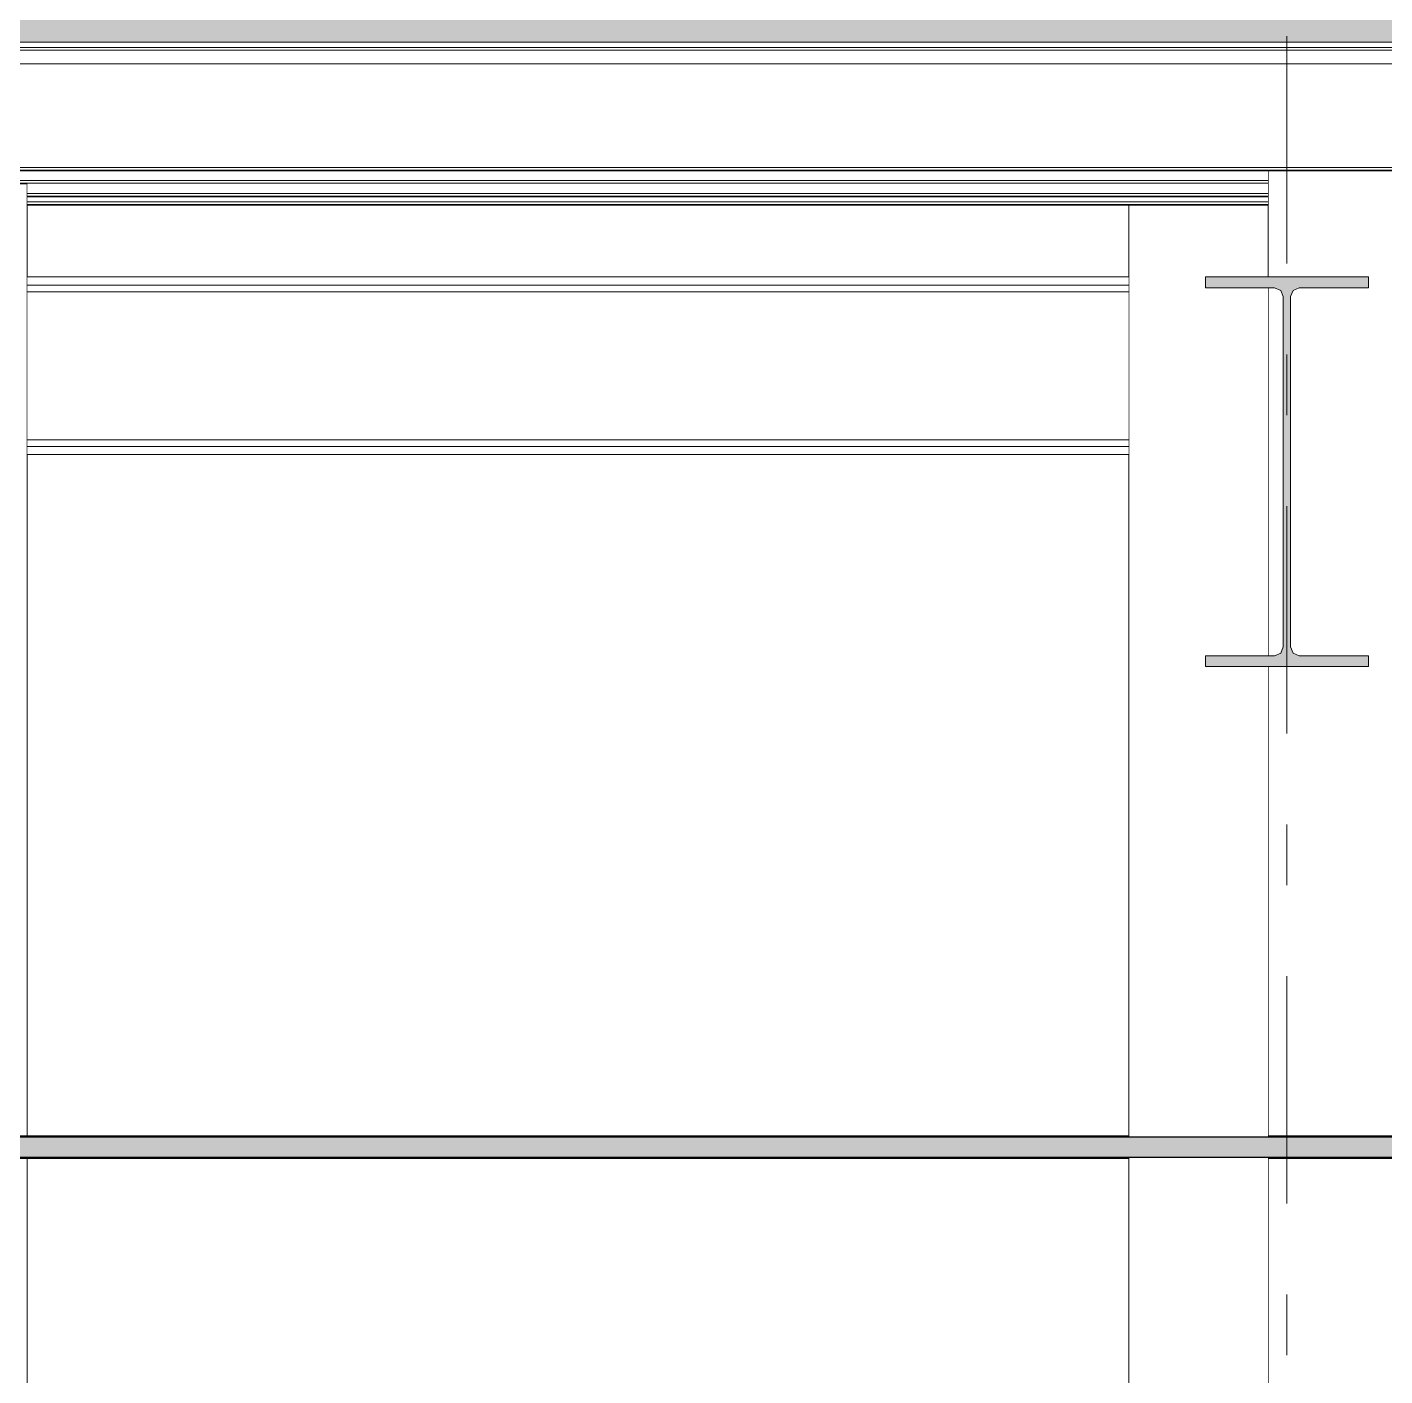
# Model space of a CAD drawing. Header units: millimetres. Extents: x -48147 to 1414029, y -496296 to 18123.
# Drawn here: x 1401267 to 1402847, y -476365 to -474796 of the extents above; entities that cross this region are included whole.
import ezdxf
from ezdxf.enums import TextEntityAlignment as Align

# ---------------------------------------------------------------- set-up
doc = ezdxf.new("R2010")
doc.units = ezdxf.units.MM
doc.header["$MEASUREMENT"] = 0
doc.linetypes.add('Double Dashed', pattern=[546.805537, 264.583325, -105.833328, 70.555556, -105.833328])
doc.linetypes.add('Wipeout_Contour', pattern=[1000, 0, -1000])
for name, color, linetype in [('New_A-15-MG_Structural_Grid_Phase_2', 7, 'Continuous'), ('New_A-20-M_Ceiling', 7, 'Continuous'), ('New_A-20-M_Roof', 7, 'Continuous'), ('New_A-25-M_Wall_Int', 7, 'Continuous'), ('S-280-M_STRUCT_FRAME.IFC Import', 7, 'Continuous')]:
    doc.layers.add(name, color=color, linetype=linetype)
for name, color, linetype, lineweight, true_color in [('New_A-15-MG_Structural_Grid_Phase_2_Pen_No__222', 7, 'Continuous', 13, 0x65af33), ('New_A-20-M_Ceiling_Pen_No__107', 7, 'Continuous', 15, 0xa6a6a6), ('New_A-20-M_Ceiling_Pen_No__29', 7, 'Continuous', 50, 0x2a2a2a), ('New_A-20-M_Roof_Pen_No__81', 7, 'Continuous', 20, 0x6a6a6a)]:
    doc.layers.add(name, color=color, linetype=linetype, lineweight=lineweight, true_color=true_color)
for name, color, linetype, lineweight in [('New_A-20-M_Roof_Pen_No__4', 7, 'Continuous', 20), ('New_A-25-M_Wall_Int_Pen_No__87', 8, 'Continuous', 20), ('S-280-M_STRUCT_FRAME.IFC Import_Pen_No__1', 7, 'Continuous', 13), ('S-280-M_STRUCT_FRAME.IFC Import_Pen_No__160', 5, 'Continuous', 200), ('S-280-M_STRUCT_FRAME.IFC Import_Pen_No__90', 8, 'Continuous', 20)]:
    doc.layers.add(name, color=color, linetype=linetype, lineweight=lineweight)
doc.styles.add('GENERATED_STYLE_2', font='')
doc.styles.get('GENERATED_STYLE_2').set_extended_font_data('Swis721 BT')

# ---------------------------------------------------------------- blocks, each defined once
blk = doc.blocks.new('Section Elem_133_2', base_point=(1372879, -490836.7))
at = {"color": 254, "linetype": 'Wipeout_Contour', "lineweight": 0, "ltscale": 5920829.145112105}
blk.add_wipeout([(1402549.1, -475003.2), (1401266.8, -475003.2), (1401266.8, -475086.7), (1402549.1, -475086.7)], dxfattribs=at).dxf.layer = 'New_A-25-M_Wall_Int'
at = {"color": 254, "linetype": 'Wipeout_Contour', "lineweight": 0, "ltscale": 5921658.085619541}
blk.add_wipeout([(1401266.8, -475293.5), (1401266.8, -476086.7), (1402549.1, -476086.7), (1402549.1, -475293.5)], dxfattribs=at).dxf.layer = 'New_A-25-M_Wall_Int'
at = {"color": 254, "linetype": 'Wipeout_Contour', "lineweight": 0, "ltscale": 8886420.057346443}
blk.add_wipeout([(1402549.1, -476111.7), (1401266.8, -476111.7), (1401266.8, -476586.7), (1402518.4, -476586.7), (1402518.4, -478686.7), (1402549.1, -478686.7)], dxfattribs=at).dxf.layer = 'New_A-25-M_Wall_Int'
blk = doc.blocks.new('Section Elem_156_2', base_point=(1372879, -490836.7))
at = {"color": 254, "linetype": 'Wipeout_Contour', "lineweight": 0, "ltscale": 37049957.27014709}
blk.add_wipeout([(1402711.3, -476086.7), (1404747.6, -476086.7), (1404747.6, -475226.4), (1404593, -475226.4), (1404568.9, -475223), (1404547.2, -475213.1), (1404529.9, -475197.6), (1404518.9, -475178.2), (1404515.1, -475156.6), (1404518.9, -475135), (1404529.9, -475115.5), (1404547.2, -475100.1), (1404568.9, -475090.2), (1404593, -475086.7), (1402828.2, -475086.7), (1402828.2, -475099.4), (1402747.7, -475099.4), (1402740.5, -475102.4), (1402737.5, -475109.6), (1402737.5, -475517.2), (1402740.5, -475524.4), (1402747.7, -475527.4), (1402828.2, -475527.4), (1402828.2, -475540.1), (1402711.3, -475540.1)], dxfattribs=at).dxf.layer = 'New_A-25-M_Wall_Int'
at = {"color": 254, "linetype": 'Wipeout_Contour', "lineweight": 0, "ltscale": 19279952.74538807}
blk.add_wipeout([(1402711.3, -476111.7), (1402711.3, -478686.7), (1402966.3, -478686.7), (1402966.3, -476586.7), (1404476.3, -476586.7), (1404476.3, -478686.7), (1404747.6, -478686.7), (1404747.6, -478611.7), (1404731.6, -478611.7), (1404731.6, -476577.7), (1404731.6, -476511.7), (1404747.6, -476511.7), (1404747.6, -476111.7)], dxfattribs=at).dxf.layer = 'New_A-25-M_Wall_Int'
at = {"layer": 'New_A-25-M_Wall_Int_Pen_No__87', "linetype": 'Continuous'}
for p, q in [((1402711.3, -476086.7), (1402711.3, -475540.1)), ((1402711.3, -478686.7), (1402711.3, -476111.7))]:
    blk.add_line(p, q, dxfattribs=at)
at = {"color": 254, "linetype": 'Wipeout_Contour', "lineweight": 0, "ltscale": 11848509.75964586}
blk.add_wipeout([(1402711.3, -475527.4), (1402718.8, -475527.4), (1402726, -475524.4), (1402729, -475517.2), (1402729, -475109.6), (1402726, -475102.4), (1402718.8, -475099.4), (1402711.3, -475099.4)], dxfattribs=at).dxf.layer = 'New_A-25-M_Wall_Int'
at = {"layer": 'New_A-25-M_Wall_Int_Pen_No__87', "linetype": 'Continuous'}
blk.add_line((1402711.3, -475527.4), (1402711.3, -475099.4), dxfattribs=at)
blk = doc.blocks.new('Section Elem_195_2', base_point=(1372879, -490836.7))
at = {"layer": 'New_A-25-M_Wall_Int_Pen_No__87', "linetype": 'Continuous'}
blk.add_line((1401266.8, -476086.7), (1401266.8, -474978.3), dxfattribs=at)
at = {"color": 254, "linetype": 'Wipeout_Contour', "lineweight": 0, "ltscale": 115446099.1114904}
blk.add_wipeout([(1401266.8, -476111.7), (1400506.9, -476111.7), (1400506.9, -476366.7), (1400856.8, -476366.7), (1400856.8, -476367.7), (1400876.8, -476367.7), (1400876.8, -476936.7), (1400886.8, -476936.7), (1400890.7, -476937.2), (1400894.3, -476938.7), (1400897.4, -476941.1), (1400899.8, -476944.2), (1400901.3, -476947.9), (1400901.8, -476951.7), (1400901.8, -477021.7), (1400901.3, -477025.6), (1400899.8, -477029.2), (1400897.4, -477032.3), (1400894.3, -477034.7), (1400890.7, -477036.2), (1400886.8, -477036.7), (1400876.8, -477036.7), (1400876.8, -477086.7), (1400506.9, -477086.7), (1400506.9, -477124.7), (1400806.7, -477124.7), (1400806.7, -477415.7), (1400686.7, -477415.7), (1400686.7, -477675), (1400728.9, -477650.4), (1400760.4, -477641.7), (1400790.8, -477641.7), (1400797.1, -477644.4), (1400799.8, -477650.7), (1400799.8, -477666.7), (1400779.8, -477666.7), (1400779.8, -477661.7), (1400763.1, -477661.7), (1400736.7, -477669), (1400686.7, -477698.1), (1400686.7, -477706.7), (1400971.8, -477706.7), (1400971.8, -477771.7), (1400984.3, -477771.7), (1400984.3, -477769.7), (1400989.3, -477769.7), (1400989.3, -477771.7), (1401016.8, -477771.7), (1401016.8, -477769.7), (1401021.8, -477769.7), (1401021.8, -477771.7), (1401076.8, -477771.7), (1401076.8, -477776.7), (1401106.8, -477776.7), (1401106.8, -477816.7), (1401036.8, -477816.7), (1401036.8, -477817.7), (1401056.8, -477817.7), (1401056.8, -477946.7), (1401036.8, -477946.7), (1401036.8, -477947.7), (1401056.8, -477947.7), (1401056.8, -478046.7), (1401066.8, -478046.7), (1401072.5, -478047.9), (1401077.4, -478051.1), (1401080.7, -478056), (1401081.8, -478061.7), (1401081.8, -478131.7), (1401080.7, -478137.5), (1401077.4, -478142.3), (1401072.5, -478145.6), (1401066.8, -478146.7), (1401056.8, -478146.7), (1401056.8, -478536.7), (1401036.8, -478536.7), (1401036.8, -478686.7), (1401266.8, -478686.7)], dxfattribs=at).dxf.layer = 'New_A-25-M_Wall_Int'
at = {"layer": 'New_A-25-M_Wall_Int_Pen_No__87', "linetype": 'Continuous'}
blk.add_line((1401266.8, -478686.7), (1401266.8, -476111.7), dxfattribs=at)
blk = doc.blocks.new('Section Elem_346_2', base_point=(1372879, -490836.7))
at = {"layer": 'New_A-20-M_Ceiling_Pen_No__107', "linetype": 'Continuous'}
blk.add_hatch(color=256, dxfattribs=at).paths.add_polyline_path([(1400506.9, -476086.7), (1400506.9, -476111.7), (1404762.6, -476111.7), (1404762.6, -476086.7)])
at = {"layer": 'New_A-20-M_Ceiling_Pen_No__29', "linetype": 'Continuous'}
for p, q in [((1404747.6, -476086.7), (1400506.9, -476086.7)), ((1404747.6, -476111.7), (1400506.9, -476111.7))]:
    blk.add_line(p, q, dxfattribs=at)
blk = doc.blocks.new('Section Elem_359_2', base_point=(1372879, -490836.7))
at = {"color": 254, "linetype": 'Wipeout_Contour', "lineweight": 0, "ltscale": 8892188.536487801}
blk.add_wipeout([(1400506.9, -474813.6), (1400506.9, -474819.9), (1405582.4, -474819.9), (1405582.4, -474850.2), (1405632.6, -474850.2), (1405632.6, -474813.6)], dxfattribs=at).dxf.layer = 'New_A-20-M_Roof'
at = {"layer": 'New_A-20-M_Roof_Pen_No__81', "linetype": 'Continuous', "lineweight": 0, "true_color": 0x353535}
blk.add_hatch(color=250, dxfattribs=at).paths.add_polyline_path([(1374607.4, -474813.6), (1405702.4, -474813.6), (1405702.4, -474778.6), (1374607.4, -474778.6)])
at = {"layer": 'New_A-20-M_Roof_Pen_No__4', "linetype": 'Continuous'}
blk.add_line((1405632.6, -474813.6), (1400506.9, -474813.6), dxfattribs=at)
blk = doc.blocks.new('Section Elem_388_2', base_point=(1372879, -490836.7))
at = {"color": 254, "linetype": 'Wipeout_Contour', "lineweight": 0, "ltscale": 17772363.13054523}
blk.add_wipeout([(1402711.3, -475003.2), (1402549.1, -475003.2), (1402549.1, -476086.7), (1402711.3, -476086.7), (1402711.3, -475540.1), (1402638.3, -475540.1), (1402638.3, -475527.4), (1402711.3, -475527.4), (1402711.3, -475099.4), (1402638.3, -475099.4), (1402638.3, -475086.7), (1402711.3, -475086.7)], dxfattribs=at).dxf.layer = 'New_A-25-M_Wall_Int'
at = {"color": 254, "linetype": 'Wipeout_Contour', "lineweight": 0, "ltscale": 5926595.006740022}
blk.add_wipeout([(1402549.1, -476111.7), (1402549.1, -478686.7), (1402711.3, -478686.7), (1402711.3, -476111.7)], dxfattribs=at).dxf.layer = 'New_A-25-M_Wall_Int'
at = {"layer": 'New_A-25-M_Wall_Int_Pen_No__87', "linetype": 'Continuous'}
for p, q in [((1402549.1, -476086.7), (1402549.1, -475003.2)), ((1402549.1, -478686.7), (1402549.1, -476111.7))]:
    blk.add_line(p, q, dxfattribs=at)
blk = doc.blocks.new('Section Elem_400_2', base_point=(1372879, -490836.7))
at = {"color": 254, "linetype": 'Wipeout_Contour', "lineweight": 0, "ltscale": 5924169.122568613}
blk.add_wipeout([(1402711.3, -475086.7), (1402881.3, -475086.7), (1402881.3, -474963.2), (1402711.3, -474963.2)], dxfattribs=at).dxf.layer = 'New_A-25-M_Wall_Int'
at = {"layer": 'New_A-25-M_Wall_Int_Pen_No__87', "linetype": 'Continuous'}
for p, q in [((1402711.3, -475086.7), (1402711.3, -474963.2)), ((1402881.3, -474963.2), (1402881.3, -475086.7))]:
    blk.add_line(p, q, dxfattribs=at)
blk = doc.blocks.new('Section Elem_565_2', base_point=(1372879, -490836.7))
at = {"layer": 'S-280-M_STRUCT_FRAME.IFC Import_Pen_No__160', "linetype": 'Continuous', "lineweight": 0, "true_color": 0x00007f}
blk.add_hatch(color=176, dxfattribs=at).paths.add_polyline_path([(1402638.3, -475540.1), (1402828.2, -475540.1), (1402828.2, -475527.4), (1402747.7, -475527.4), (1402740.5, -475524.4), (1402737.5, -475517.2), (1402737.5, -475109.6), (1402740.5, -475102.4), (1402747.7, -475099.4), (1402828.2, -475099.4), (1402828.2, -475086.7), (1402638.3, -475086.7), (1402638.3, -475099.4), (1402718.8, -475099.4), (1402726, -475102.4), (1402729, -475109.6), (1402729, -475517.2), (1402726, -475524.4), (1402718.8, -475527.4), (1402638.3, -475527.4)])
at = {"layer": 'S-280-M_STRUCT_FRAME.IFC Import_Pen_No__1', "linetype": 'Continuous'}
for p, q in [((1402638.3, -475086.7), (1402638.3, -475099.4)), ((1402828.2, -475086.7), (1402638.3, -475086.7)), ((1402828.2, -475086.7), (1402828.2, -475099.4)), ((1402638.3, -475527.4), (1402638.3, -475540.1)), ((1402828.2, -475527.4), (1402828.2, -475540.1)), ((1402828.2, -475540.1), (1402638.3, -475540.1))]:
    blk.add_line(p, q, dxfattribs=at)
at = {"layer": 'S-280-M_STRUCT_FRAME.IFC Import_Pen_No__1', "linetype": 'Continuous', "flags": 128}
for points in [[(1402726, -475102.4), (1402718.8, -475099.4), (1402638.3, -475099.4)], [(1402726, -475102.4), (1402729, -475109.6), (1402729, -475517.2), (1402726, -475524.4)], [(1402740.5, -475102.4), (1402737.5, -475109.6), (1402737.5, -475517.2), (1402740.5, -475524.4)], [(1402828.2, -475099.4), (1402747.7, -475099.4), (1402740.5, -475102.4)], [(1402726, -475524.4), (1402718.8, -475527.4), (1402638.3, -475527.4)], [(1402740.5, -475524.4), (1402747.7, -475527.4), (1402828.2, -475527.4)]]:
    blk.add_lwpolyline(points, dxfattribs=at)
blk = doc.blocks.new('Section Elem_567_2', base_point=(1372879, -490836.7))
at = {"color": 254, "linetype": 'Wipeout_Contour', "lineweight": 0, "ltscale": 5920888.954875301}
blk.add_wipeout([(1401266.8, -475086.7), (1401266.8, -475096.3), (1402549.1, -475096.3), (1402549.1, -475086.7)], dxfattribs=at).dxf.layer = 'S-280-M_STRUCT_FRAME.IFC Import'
at = {"color": 254, "linetype": 'Wipeout_Contour', "lineweight": 0, "ltscale": 5921142.174969675}
blk.add_wipeout([(1401266.8, -475283.9), (1401266.8, -475293.5), (1402549.1, -475293.5), (1402549.1, -475283.9)], dxfattribs=at).dxf.layer = 'S-280-M_STRUCT_FRAME.IFC Import'
at = {"layer": 'S-280-M_STRUCT_FRAME.IFC Import_Pen_No__90', "linetype": 'Continuous'}
for p, q in [((1401266.8, -475086.7), (1402549.1, -475086.7)), ((1401266.8, -475293.5), (1402549.1, -475293.5))]:
    blk.add_line(p, q, dxfattribs=at)
at = {"color": 254, "linetype": 'Wipeout_Contour', "lineweight": 0, "ltscale": 5920896.546272092}
blk.add_wipeout([(1401266.8, -475096.3), (1401266.8, -475098.6), (1402549.1, -475098.6), (1402549.1, -475096.3)], dxfattribs=at).dxf.layer = 'S-280-M_STRUCT_FRAME.IFC Import'
at = {"color": 254, "linetype": 'Wipeout_Contour', "lineweight": 0, "ltscale": 5920901.424890885}
blk.add_wipeout([(1401266.8, -475098.6), (1401266.8, -475103.9), (1402549.1, -475103.9), (1402549.1, -475098.6)], dxfattribs=at).dxf.layer = 'S-280-M_STRUCT_FRAME.IFC Import'
at = {"color": 254, "linetype": 'Wipeout_Contour', "lineweight": 0, "ltscale": 5921015.562164903}
blk.add_wipeout([(1401266.8, -475103.9), (1401266.8, -475276.3), (1402549.1, -475276.3), (1402549.1, -475103.9)], dxfattribs=at).dxf.layer = 'S-280-M_STRUCT_FRAME.IFC Import'
at = {"layer": 'S-280-M_STRUCT_FRAME.IFC Import_Pen_No__90', "linetype": 'Continuous'}
for p, q in [((1401266.8, -475096.3), (1402549.1, -475096.3)), ((1401266.8, -475103.9), (1402549.1, -475103.9))]:
    blk.add_line(p, q, dxfattribs=at)
at = {"color": 254, "linetype": 'Wipeout_Contour', "lineweight": 0, "ltscale": 5921129.700486222}
blk.add_wipeout([(1401266.8, -475276.3), (1401266.8, -475281.7), (1402549.1, -475281.7), (1402549.1, -475276.3)], dxfattribs=at).dxf.layer = 'S-280-M_STRUCT_FRAME.IFC Import'
at = {"color": 254, "linetype": 'Wipeout_Contour', "lineweight": 0, "ltscale": 5921134.580817423}
blk.add_wipeout([(1401266.8, -475281.7), (1401266.8, -475283.9), (1402549.1, -475283.9), (1402549.1, -475281.7)], dxfattribs=at).dxf.layer = 'S-280-M_STRUCT_FRAME.IFC Import'
at = {"layer": 'S-280-M_STRUCT_FRAME.IFC Import_Pen_No__90', "linetype": 'Continuous'}
for p, q in [((1401266.8, -475276.3), (1402549.1, -475276.3)), ((1401266.8, -475283.9), (1402549.1, -475283.9))]:
    blk.add_line(p, q, dxfattribs=at)
blk = doc.blocks.new('Section Elem_597_2', base_point=(1372879, -490836.7))
at = {"color": 254, "linetype": 'Wipeout_Contour', "lineweight": 0, "ltscale": 5921082.401773758}
blk.add_wipeout([(1401266.8, -475002.5), (1401266.8, -475003.2), (1402711.3, -475003.2), (1402711.3, -475002.5)], dxfattribs=at).dxf.layer = 'S-280-M_STRUCT_FRAME.IFC Import'
at = {"color": 254, "linetype": 'Wipeout_Contour', "lineweight": 0, "ltscale": 5921081.390082773}
blk.add_wipeout([(1401266.8, -475001.6), (1401266.8, -475002.5), (1402711.3, -475002.5), (1402711.3, -475001.6)], dxfattribs=at).dxf.layer = 'S-280-M_STRUCT_FRAME.IFC Import'
at = {"color": 254, "linetype": 'Wipeout_Contour', "lineweight": 0, "ltscale": 5921079.310832362}
blk.add_wipeout([(1401266.8, -474999.3), (1401266.8, -475001.6), (1402711.3, -475001.6), (1402711.3, -474999.3)], dxfattribs=at).dxf.layer = 'S-280-M_STRUCT_FRAME.IFC Import'
at = {"color": 254, "linetype": 'Wipeout_Contour', "lineweight": 0, "ltscale": 5921074.032090097}
blk.add_wipeout([(1402711.3, -474993.4), (1401266.8, -474993.4), (1401266.8, -474999.3), (1402711.3, -474999.3)], dxfattribs=at).dxf.layer = 'S-280-M_STRUCT_FRAME.IFC Import'
at = {"layer": 'S-280-M_STRUCT_FRAME.IFC Import_Pen_No__90', "linetype": 'Continuous'}
for p, q in [((1402711.3, -474999.3), (1401266.8, -474999.3)), ((1402711.3, -475002.5), (1401266.8, -475002.5)), ((1402711.3, -475003.2), (1401266.8, -475003.2))]:
    blk.add_line(p, q, dxfattribs=at)
blk = doc.blocks.new('Section Elem_602_2', base_point=(1372879, -490836.7))
at = {"color": 254, "linetype": 'Wipeout_Contour', "lineweight": 0, "ltscale": 5919611.09789824}
blk.add_wipeout([(1400506.9, -474977.7), (1400506.9, -474978.3), (1402711.3, -474978.3), (1402711.3, -474977.7)], dxfattribs=at).dxf.layer = 'S-280-M_STRUCT_FRAME.IFC Import'
at = {"color": 254, "linetype": 'Wipeout_Contour', "lineweight": 0, "ltscale": 5919610.086052936}
blk.add_wipeout([(1400506.9, -474976.7), (1400506.9, -474977.7), (1402711.3, -474977.7), (1402711.3, -474976.7)], dxfattribs=at).dxf.layer = 'S-280-M_STRUCT_FRAME.IFC Import'
at = {"color": 254, "linetype": 'Wipeout_Contour', "lineweight": 0, "ltscale": 5919608.006282698}
blk.add_wipeout([(1400506.9, -474976.7), (1402711.3, -474976.7), (1402711.3, -474974.4), (1400506.9, -474974.4)], dxfattribs=at).dxf.layer = 'S-280-M_STRUCT_FRAME.IFC Import'
at = {"color": 254, "linetype": 'Wipeout_Contour', "lineweight": 0, "ltscale": 5919599.339085815}
blk.add_wipeout([(1400506.9, -474963.2), (1400506.9, -474974.4), (1402711.3, -474974.4), (1402711.3, -474963.2)], dxfattribs=at).dxf.layer = 'S-280-M_STRUCT_FRAME.IFC Import'
at = {"layer": 'S-280-M_STRUCT_FRAME.IFC Import_Pen_No__90', "linetype": 'Continuous'}
for p, q in [((1402711.3, -474974.4), (1400506.9, -474974.4)), ((1402711.3, -474977.7), (1400506.9, -474977.7)), ((1402711.3, -474978.3), (1400506.9, -474978.3))]:
    blk.add_line(p, q, dxfattribs=at)
blk = doc.blocks.new('Section Elem_603_2', base_point=(1372879, -490836.7))
at = {"color": 254, "linetype": 'Wipeout_Contour', "lineweight": 0, "ltscale": 5921069.820861042}
blk.add_wipeout([(1401266.8, -474992.7), (1401266.8, -474993.4), (1402711.3, -474993.4), (1402711.3, -474992.7)], dxfattribs=at).dxf.layer = 'S-280-M_STRUCT_FRAME.IFC Import'
at = {"color": 254, "linetype": 'Wipeout_Contour', "lineweight": 0, "ltscale": 5921068.809539729}
blk.add_wipeout([(1401266.8, -474991.8), (1401266.8, -474992.7), (1402711.3, -474992.7), (1402711.3, -474991.8)], dxfattribs=at).dxf.layer = 'S-280-M_STRUCT_FRAME.IFC Import'
at = {"color": 254, "linetype": 'Wipeout_Contour', "lineweight": 0, "ltscale": 5921066.73026943}
blk.add_wipeout([(1401266.8, -474991.8), (1402711.3, -474991.8), (1402711.3, -474989.5), (1401266.8, -474989.5)], dxfattribs=at).dxf.layer = 'S-280-M_STRUCT_FRAME.IFC Import'
at = {"color": 254, "linetype": 'Wipeout_Contour', "lineweight": 0, "ltscale": 5921058.064849444}
blk.add_wipeout([(1401266.8, -474989.5), (1402711.3, -474989.5), (1402711.3, -474978.3), (1401266.8, -474978.3)], dxfattribs=at).dxf.layer = 'S-280-M_STRUCT_FRAME.IFC Import'
at = {"layer": 'S-280-M_STRUCT_FRAME.IFC Import_Pen_No__90', "linetype": 'Continuous'}
for p, q in [((1402711.3, -474989.5), (1401266.8, -474989.5)), ((1402711.3, -474992.7), (1401266.8, -474992.7)), ((1402711.3, -474993.4), (1401266.8, -474993.4))]:
    blk.add_line(p, q, dxfattribs=at)
blk = doc.blocks.new('Section Elem_608_2', base_point=(1372879, -490836.7))
at = {"color": 254, "linetype": 'Wipeout_Contour', "lineweight": 0, "ltscale": 5925031.072926329}
blk.add_wipeout([(1400506.9, -474962.6), (1400506.9, -474963.2), (1405582.4, -474963.2), (1405582.4, -474962.6)], dxfattribs=at).dxf.layer = 'S-280-M_STRUCT_FRAME.IFC Import'
at = {"color": 254, "linetype": 'Wipeout_Contour', "lineweight": 0, "ltscale": 5925030.062024307}
blk.add_wipeout([(1400506.9, -474961.6), (1400506.9, -474962.6), (1405582.4, -474962.6), (1405582.4, -474961.6)], dxfattribs=at).dxf.layer = 'S-280-M_STRUCT_FRAME.IFC Import'
at = {"color": 254, "linetype": 'Wipeout_Contour', "lineweight": 0, "ltscale": 5925027.984279064}
blk.add_wipeout([(1400506.9, -474959.3), (1400506.9, -474961.6), (1405582.4, -474961.6), (1405582.4, -474959.3)], dxfattribs=at).dxf.layer = 'S-280-M_STRUCT_FRAME.IFC Import'
at = {"color": 254, "linetype": 'Wipeout_Contour', "lineweight": 0, "ltscale": 5924949.255953449}
blk.add_wipeout([(1405582.4, -474838.8), (1400506.9, -474838.8), (1400506.9, -474959.3), (1405582.4, -474959.3)], dxfattribs=at).dxf.layer = 'S-280-M_STRUCT_FRAME.IFC Import'
at = {"layer": 'S-280-M_STRUCT_FRAME.IFC Import_Pen_No__90', "linetype": 'Continuous'}
for p, q in [((1405582.4, -474959.3), (1400506.9, -474959.3)), ((1405582.4, -474962.6), (1400506.9, -474962.6)), ((1405582.4, -474963.2), (1400506.9, -474963.2))]:
    blk.add_line(p, q, dxfattribs=at)
at = {"color": 254, "linetype": 'Wipeout_Contour', "lineweight": 0, "ltscale": 5924861.830973451}
blk.add_wipeout([(1400506.9, -474823), (1400506.9, -474838.8), (1405582.4, -474838.8), (1405582.4, -474823)], dxfattribs=at).dxf.layer = 'S-280-M_STRUCT_FRAME.IFC Import'
at = {"layer": 'S-280-M_STRUCT_FRAME.IFC Import_Pen_No__90', "linetype": 'Continuous'}
blk.add_line((1405582.4, -474838.8), (1400506.9, -474838.8), dxfattribs=at)
blk.add_line((1405582.4, -474838.8), (1400506.9, -474838.8), dxfattribs=at)
at = {"color": 254, "linetype": 'Wipeout_Contour', "lineweight": 0, "ltscale": 5924850.258743926}
blk.add_wipeout([(1400506.9, -474820.8), (1400506.9, -474823), (1405582.4, -474823), (1405582.4, -474820.8)], dxfattribs=at).dxf.layer = 'S-280-M_STRUCT_FRAME.IFC Import'
at = {"color": 254, "linetype": 'Wipeout_Contour', "lineweight": 0, "ltscale": 5924848.233151723}
blk.add_wipeout([(1400506.9, -474819.9), (1400506.9, -474820.8), (1405582.4, -474820.8), (1405582.4, -474819.9)], dxfattribs=at).dxf.layer = 'S-280-M_STRUCT_FRAME.IFC Import'
at = {"layer": 'S-280-M_STRUCT_FRAME.IFC Import_Pen_No__90', "linetype": 'Continuous'}
for p, q in [((1405582.4, -474819.9), (1400506.9, -474819.9)), ((1405582.4, -474823), (1400506.9, -474823))]:
    blk.add_line(p, q, dxfattribs=at)
blk = doc.blocks.new('Standard grid marker[7]_2', base_point=(1402733.1, -469432.1))
at = {"layer": 'New_A-15-MG_Structural_Grid_Phase_2_Pen_No__222', "linetype": 'Double Dashed'}
blk.add_line((1402733.1, -470432.1), (1402733.1, -493836.7), dxfattribs=at)
at = {"layer": 'New_A-15-MG_Structural_Grid_Phase_2_Pen_No__222', "style": 'GENERATED_STYLE_2'}
for tag, p in [('AC_MarkerText_1_0', (1402733.1, -469163.9)), ('AC_MarkerText_1_1', (1402733.1, -495068.5))]:
    blk.add_attdef(tag, text='', height=175, rotation=360, dxfattribs=at).set_placement(p, align=Align.MIDDLE_CENTER)

msp = doc.modelspace()

# ---------------------------------------------------------------- block references
at = {"layer": 'New_A-20-M_Roof'}
msp.add_blockref('Section Elem_359_2', (1372879, -490836.7), dxfattribs=at)
at = {"layer": 'New_A-25-M_Wall_Int'}
for name in ['Section Elem_133_2', 'Section Elem_156_2']:
    msp.add_blockref(name, (1372879, -490836.7), dxfattribs=at)

# ---------------------------------------------------------------- next in the draw order: block references
msp.add_blockref('Section Elem_195_2', (1372879, -490836.7), dxfattribs=at)

# ---------------------------------------------------------------- next in the draw order: block references
at = {"layer": 'New_A-20-M_Ceiling'}
msp.add_blockref('Section Elem_346_2', (1372879, -490836.7), dxfattribs=at)

# ---------------------------------------------------------------- next in the draw order: block references
at = {"layer": 'New_A-25-M_Wall_Int'}
msp.add_blockref('Section Elem_388_2', (1372879, -490836.7), dxfattribs=at)

# ---------------------------------------------------------------- next in the draw order: block references
msp.add_blockref('Section Elem_400_2', (1372879, -490836.7), dxfattribs=at)
at = {"layer": 'S-280-M_STRUCT_FRAME.IFC Import'}
msp.add_blockref('Section Elem_567_2', (1372879, -490836.7), dxfattribs=at)

# ---------------------------------------------------------------- next in the draw order: block references
for name in ['Section Elem_602_2', 'Section Elem_597_2', 'Section Elem_565_2']:
    msp.add_blockref(name, (1372879, -490836.7), dxfattribs=at)

# ---------------------------------------------------------------- next in the draw order: block references
msp.add_blockref('Section Elem_603_2', (1372879, -490836.7), dxfattribs=at)

# ---------------------------------------------------------------- next in the draw order: block references
msp.add_blockref('Section Elem_608_2', (1372879, -490836.7), dxfattribs=at)

# ---------------------------------------------------------------- next in the draw order: block references
at = {"layer": 'New_A-15-MG_Structural_Grid_Phase_2', "color": 8, "linetype": 'Continuous', "lineweight": 15}
msp.add_blockref('Standard grid marker[7]_2', (1402733.1, -469432.1), dxfattribs=at)

doc.saveas('drawing.dxf')
